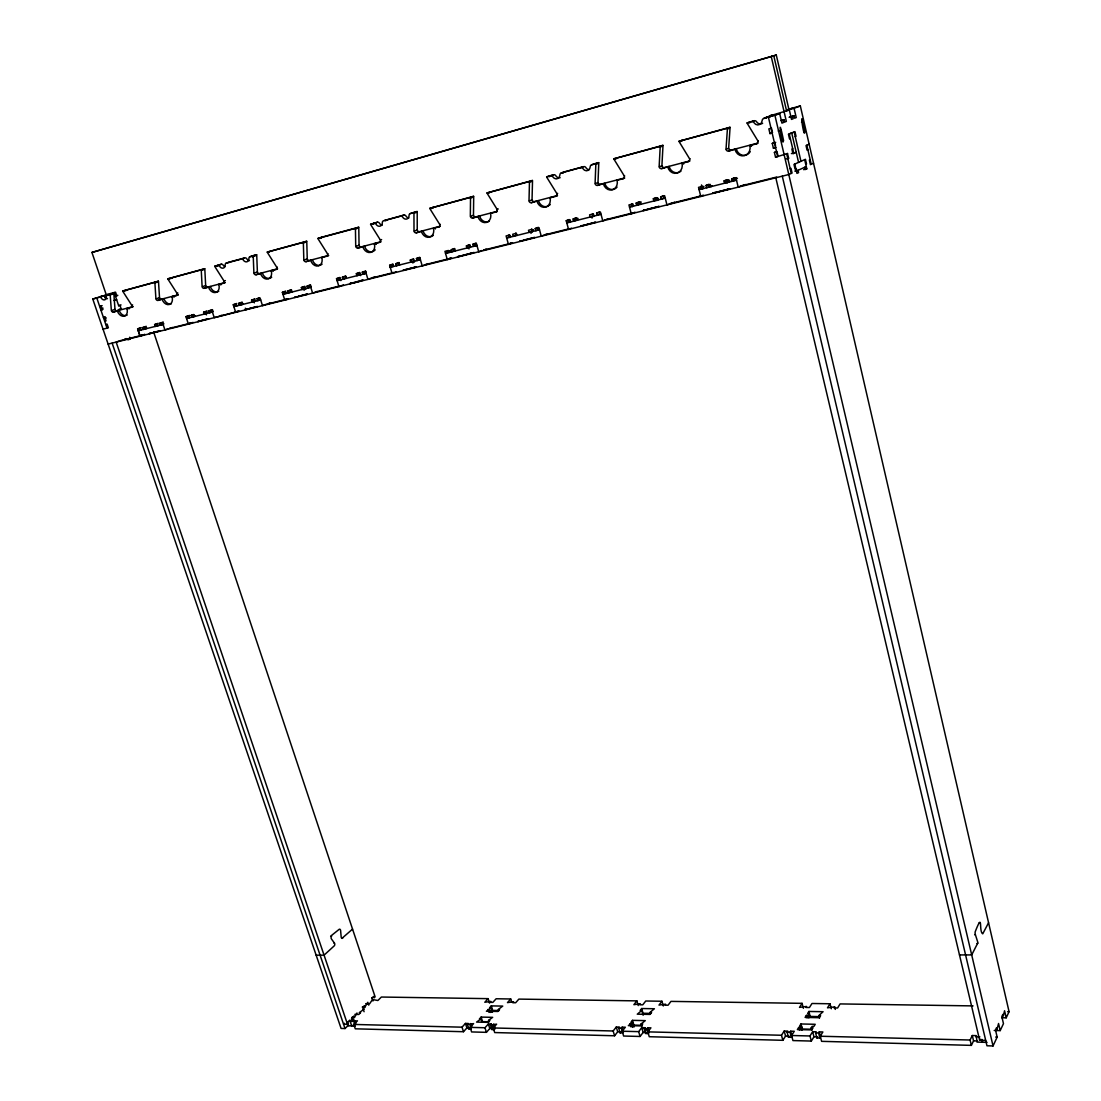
<?xml version="1.0" encoding="UTF-8"?>
<svg xmlns="http://www.w3.org/2000/svg" width="1101" height="1101" viewBox="0 0 1101 1101"><rect width="100%" height="100%" fill="white"/><g stroke="black" fill="none" stroke-linecap="round" stroke-linejoin="round"><path stroke-width="1.5" d="M497.363 211.282L475.838 216.911A2.188 1.83 72 0 1 473.471 215.273L473.691 196.941A2.202 1.83 72.9 0 0 473.595 196.308L470.43 197.409A2.202 1.844 72.8 0 1 470.526 198.029L470.333 216.415A2.202 1.83 71.9 0 0 472.687 218.053L479.582 216.085A7.693 6.455 72.1 0 0 489.353 221.246M557.01 195.661L534.467 201.566A2.23 1.899 73.4 0 1 532.044 199.887L532.512 181.114A2.243 1.913 74.5 0 0 532.416 180.481L529.361 181.541A2.257 1.913 74.4 0 1 529.457 182.188L529.003 201.015A2.243 1.913 73.3 0 0 531.439 202.694L538.499 200.671A7.858 6.73 73.6 0 0 548.573 205.901M624.198 178.073L600.499 184.28A2.285 1.996 75.5 0 1 597.994 182.573L598.765 163.292A2.298 1.996 76.6 0 0 598.683 162.631L595.751 163.677A2.312 2.009 76.5 0 1 595.834 164.338L595.077 183.674A2.298 1.996 75.3 0 0 597.595 185.381L604.848 183.316A8.037 7.046 75.7 0 0 610.188 189.207A8.037 7.046 75.7 0 0 617.069 187.074M689.226 161.063L664.481 167.531A2.34 2.078 78 0 1 661.907 165.797L662.981 146.02A2.353 2.092 79.4 0 0 662.898 145.346L660.105 146.35A2.353 2.092 79.3 0 1 660.187 147.025L659.127 166.87A2.34 2.078 77.9 0 0 661.715 168.604L669.16 166.485A8.216 7.349 78.4 0 0 680.941 171.178M757.268 143.254L731.312 150.039A2.395 2.174 81.8 0 1 728.642 148.277L730.046 127.977A2.408 2.174 83.3 0 0 729.977 127.289L727.334 128.253A2.408 2.188 83.1 0 1 727.403 128.955L726.013 149.309A2.395 2.174 81.6 0 0 728.683 151.085L736.321 148.91A8.409 7.679 82.4 0 0 742.556 155.213A8.409 7.679 82.4 0 0 750.221 151.663M959.494 954.925L971.701 954.925L977.936 942.704L975.39 934.708A2.119 0.688 86.9 0 1 975.376 931.336C983.496 910.747 978.459 931.336 982.739 933.841L988.56 922.748M782.288 176.16L986.964 1045.785L993.033 1045.95L997.162 1037.114L995.497 1029.972L996.556 1027.742L996.969 1029.531L998.552 1023.503L1000.203 1030.605L994.203 1030.481M1000.203 1030.605L1003.465 1023.641L1001.827 1016.567L1002.86 1014.393L1003.272 1016.154L1004.566 1010.759L1006.204 1017.819L1001.731 1017.737M1006.204 1017.819L1009.067 1011.695L800.331 105.93L787.697 109.522M985.698 1040.404L979.656 1040.252L980.193 1039.124M781.49 1035.257L647.856 1031.871L650.911 1027.852L647.663 1027.77L646.893 1028.774L649.26 1036.715L782.839 1040.307L781.49 1035.257L784.215 1031.031L787.765 1031.128L787.091 1032.174L788.44 1037.225L791.385 1037.293L790.036 1032.243L790.711 1031.197L794.275 1031.279L791.578 1035.504L792.94 1040.569L811.327 1041.064L809.978 1035.972L812.634 1031.72L816.254 1031.802L815.593 1032.862L816.928 1037.954L819.928 1038.037L818.593 1032.944L819.254 1031.871L822.887 1031.967L820.259 1036.234L821.607 1041.34L971.371 1045.372L973.559 1040.872L972.293 1035.532L976.284 1035.628L977 1042.097L987.06 1042.358M971.371 1045.372L970.091 1040.018L972.293 1035.532M819.928 1038.037L820.589 1036.963L819.254 1031.871M663.297 1005.97L661.935 1001.249L659.004 1005.089L665.582 1004.208L664.839 1005.172L668.046 1005.227L670.963 1001.387L802.092 1003.341L799.505 1007.374L806.551 1006.465L805.904 1007.47L809.414 1007.525L811.987 1003.493L830.016 1003.768L827.498 1007.828L834.641 1006.906L834.021 1007.924L837.6 1007.993L840.091 1003.919L973.05 1005.901M816.928 1037.954L817.589 1036.894L813.969 1036.798L811.327 1041.064M811.905 1030.288L811.244 1027.756L812.125 1026.338L813.928 1026.38L815.235 1024.288L800.936 1023.971L799.601 1026.063L801.39 1026.104L802.395 1029.889M819.502 1018.122L818.841 1015.617L823.08 1011.709L808.891 1011.461L807.597 1013.498L809.359 1013.539L808.175 1015.411L808.836 1017.916M801.156 1030.041L800.496 1027.508L801.39 1026.104M791.385 1037.293L792.059 1036.234L790.711 1031.197M800.496 1027.508L798.707 1027.467L797.372 1029.573L811.726 1029.903L813.047 1027.797L811.244 1027.756M808.175 1015.411L806.4 1015.383L805.092 1017.434L819.337 1017.709L820.63 1015.645L818.841 1015.617M788.44 1037.225L789.114 1036.165L785.563 1036.069L782.839 1040.307M641.732 1027.632L638.663 1031.637L622.203 1031.224L625.313 1027.233L622.12 1027.164L621.336 1028.155L623.62 1036.027L640.08 1036.468L643.135 1032.449L641.732 1027.632L644.966 1027.715L645.902 1030.921M647.663 1027.77L649.053 1032.6L648.296 1033.605L645.613 1033.536L644.209 1028.706L644.966 1027.715M642.062 1027.095L641.126 1023.902L645.282 1020.627L632.469 1020.352L630.942 1022.32L632.538 1022.347L633.942 1027.123M632.346 1027.095L633.873 1025.114L641.869 1025.306M623.524 1031.94L622.739 1032.944L620.097 1032.876L618.693 1028.086L619.478 1027.095L616.285 1027.027L613.161 1030.99L493.248 1027.962L494.693 1032.559L614.578 1035.78L617.702 1031.788L620.881 1031.871L620.097 1032.876M632.538 1022.347L628.368 1025.623L641.222 1025.926L642.736 1023.944L641.126 1023.902M641.759 1010.484L637.273 1014.172L650.044 1014.42L651.544 1012.466L649.934 1012.438L654.393 1008.75L641.677 1008.53L640.176 1010.457L641.759 1010.484L643.135 1015.218M638.236 1005.557L636.873 1000.878L633.887 1004.676L640.383 1003.809L639.626 1004.773L642.778 1004.814L645.75 1001.002L661.935 1001.249M102.888 307.977L102.668 309.23M491.28 1024.04L490.44 1024.976L491.886 1029.559L492.725 1028.609L491.28 1024.04L488.362 1023.971L484.977 1027.756L470.155 1027.384L471.613 1031.94L486.422 1032.339L489.807 1028.527L492.725 1028.609M493.248 1027.962L496.62 1024.164L490.44 1024.976M495.147 1028.664L494.294 1029.614L491.886 1029.559M511.662 1001.979L510.74 998.979L507.478 1002.612L513.561 1001.786L512.749 1002.708L515.64 1002.75L518.874 999.102L636.873 1000.878M480.876 1018.989L476.595 1022.086L488.17 1022.361L489.849 1020.476L488.404 1020.434L492.656 1017.338L481.123 1017.09L479.43 1018.948L480.876 1018.989L481.825 1022.003M491.046 1007.745L486.422 1011.241L497.927 1011.461L499.579 1009.617L498.147 1009.589L502.744 1006.094L491.266 1005.887L489.615 1007.718L491.046 1007.745L492.464 1012.246L491.032 1012.218M470.155 1027.384L473.581 1023.613L467.471 1024.425L468.916 1028.967L471.297 1029.022M468.916 1028.967L469.769 1028.017L466.907 1027.949L463.48 1031.72L355.279 1028.816L353.806 1024.439L357.44 1020.833L350.228 1021.577L353.971 1019.223L351.343 1019.154M467.471 1024.425L468.324 1023.49L465.462 1023.421L462.021 1027.178L353.806 1024.439M489.518 1003.094L488.115 998.648L484.812 1002.254L490.826 1001.428L490 1002.337L492.849 1002.378L496.138 998.758L510.74 998.979M352.32 1025.32L351.701 1025.939L349.746 1020.132L347.916 1021.921L348.411 1023.38L347.503 1024.288L343.553 1024.178L344.462 1023.283M351.825 1017.352L354.453 1017.407L356.985 1012.989M362.284 1007.043L364.899 1007.085L367.803 1002.309L368.766 1005.172M371.684 997.767L375.152 996.955L153.713 332.213M364.431 1008.874L359.27 1012.659L360.577 1012.686L358.788 1014.461L354.852 1014.365M103.728 295.715L92.787 299.045L341.09 1028.43L345.026 1028.54L348.522 1025.072M342.191 938.135L352.554 929.106M330.644 936.153L339.094 929.395A1.693 1.046 -88.9 0 1 340.608 930.496L341.172 936.937A1.693 1.032 -88.8 0 0 342.686 938.135M294.6 297.394L296.651 296.706M197.753 321.547L199.556 320.928M804.666 159.659L806.785 168.838L805.216 169.568L804.68 167.269M796.422 171.054L806.262 166.554M813.543 163.209L810.432 164.641L809.373 160.072L810.157 159.728M795.872 168.728L795.073 169.086L793.986 164.434L805.45 159.301L806.51 163.898L805.726 164.255M790.16 168.728L790.986 168.357L792.073 173.036L788.798 174.536L108.132 344.104M741.634 185.615L738.193 187.142L735.963 177.922L731.752 178.981L732.316 181.28L734.918 180.151L734.367 177.853L731.752 178.981M744.992 184.94L745.845 184.555L743.037 185.257M712.898 193.157L729.853 188.835M713.792 192.964L728.931 188.945M787.793 158.572L788.619 158.214L787.518 153.521L786.431 153.81M807.873 149.819L807.088 150.163L806.028 145.566L809.166 144.217M699.369 196.308L700.264 195.923M796.229 152.337L792.981 153.741L791.894 149.075L792.72 148.731M725.724 181.376L729.688 180.22M787.518 153.521L775.531 157.168L774.416 152.461L776.934 151.401M673.716 202.708L674.624 202.323L666.958 204.896L664.674 195.909L660.669 196.914L661.233 199.157L663.999 198.001L663.421 195.772L660.669 196.914M712.113 186.138L710.778 186.702L710.214 184.417L706.085 185.463L706.649 187.748L709.305 186.606L708.741 184.321L706.085 185.463M727.266 182.078L728.312 181.899L724.637 183.22L724.086 180.922L726.701 179.793L727.444 182.849M701.172 187.569L703.966 186.372M643.796 210.415C647.938 208.901 640.865 211.02 643.796 210.415L658.893 206.41M702.672 188.12L699.107 189.633L736.528 180.22M775.531 157.168L778.035 156.094L777.292 152.97M635.002 212.204L631.245 213.787L628.946 204.924L632.882 203.933L633.447 206.148M630.157 213.566L631.093 213.167M605.633 219.677L602.77 220.874L600.458 212.108L596.618 213.085L597.196 215.273L600.086 214.089L599.508 211.901L596.618 213.085M657.159 198.662L658.068 198.276L655.123 199.02M663.504 196.006L664.398 195.634M594.801 222.388L580.695 226.132L595.669 222.223L593.934 222.829M775.544 145.538L774.815 142.401L772.283 143.433L773.397 148.153L775.916 147.107M656.691 199.845L657.627 199.653L653.911 201.001L653.333 198.772L656.113 197.616L656.87 200.588M636.158 203.107L638.965 201.937L639.543 204.153L636.736 205.323L636.158 203.107L640.108 202.102L640.686 204.332M638.511 203.203L641.277 202.061M567.744 229.132L568.722 228.719M571.488 228.196L568.556 229.407L566.231 220.751L569.176 219.553L569.946 222.443M790.353 138.602L789.541 138.946L788.44 134.253L794.95 131.625L796.037 136.263L795.225 136.593M775.71 142.359L772.283 143.433M782.233 140.653L783.472 140.144C776.439 106.219 782.687 151.484 783.472 140.144M803.73 131.831L804.914 131.349C798.129 98.292 804.198 142.387 804.9 131.349M544.252 234.981L541.252 236.206L538.926 227.632L535.237 228.568L535.815 230.701L538.829 229.503L538.251 227.37L535.237 228.568M593.081 215.851L593.948 215.686L590.177 217.035L589.599 214.846L593.425 213.883L594.003 216.071M576.649 219.98L573.717 221.177L573.139 219.003L576.071 217.819L576.649 219.98L573.511 220.778M532.347 238.188L534.673 237.431L520.209 241.215C517.704 241.697 524.654 239.66 520.209 241.215M712.911 193.06L715.113 192.386M569.121 220.847L570.098 220.448M756.648 143.722L757.928 143.213M735.014 149.433A8.423 7.679 82.3 0 0 744.414 155.654A8.423 7.679 82.3 0 0 749.905 145.538L751.199 145.015A8.409 7.679 82.4 0 1 751.405 146.392M532.43 230.095L533.435 229.696M481.825 250.546L478.729 251.785L476.361 243.417L472.838 244.312L473.43 246.404L476.554 245.179L475.962 243.087L472.838 244.312M749.905 145.538L756.318 143.859A2.422 2.216 83.5 0 0 757.915 140.942L758.231 140.818M485.362 249.666L486.394 249.253L484.041 249.844M532.113 231.196L532.87 231.031L529.086 232.394L528.508 230.26L532.168 229.338L532.76 231.471M659.196 206.451L657.008 207.126M460.025 255.982C447.804 259.575 485.555 249.211 470.581 253.574M771.017 128.28L768.856 128.858L769.971 133.593L772.503 132.588L771.388 127.867M471.875 253.024L458.69 256.547M728.683 151.085L730.981 150.176M779.921 130.799L781.173 130.303L778.283 131.06M801.514 122.239L802.712 121.771M726.343 149.186L728.642 148.277M447.034 259.217L450.378 258.24M451.534 257.951L447.309 259.616L444.942 251.345L448.396 250.477L448.988 252.542M402.828 270.337L415.875 266.993L403.599 270.075M667.77 167.022A8.23 7.363 78.4 0 0 676.895 173.132A8.23 7.363 78.4 0 0 682.014 163.292L683.377 162.755A8.216 7.349 78.4 0 1 683.611 164.104M470.127 246.789L466.989 248.014L466.397 245.936L469.535 244.711L470.32 247.491M688.497 161.558L689.859 161.021M682.014 163.292L688.153 161.682A2.367 2.119 79.2 0 0 689.639 158.861L689.983 158.723M455.03 250.588L451.878 251.812L451.286 249.748L454.438 248.523L455.346 250.945M391.997 272.938L393.085 272.525M661.715 168.604L664.137 167.669M396.388 271.699L392.052 273.378L389.658 265.3L392.919 264.061M414.554 260.882L410.866 262.134L410.274 260.097L412.421 259.272M659.471 166.733L661.907 165.797M371.23 278.113L367.94 279.379L365.546 271.383L362.284 272.195L362.89 274.204L366.193 272.952L365.587 270.956M420.265 259.341L417.059 260.579L416.453 258.529L419.674 257.304L422.22 265.864L428.757 263.621M374.491 277.301L375.579 276.888L372.331 277.7M789.087 110.141L776.288 55.05L771.25 56.564L786.348 121.413L784.696 122.046L784.146 119.692L783.031 120.119L783.582 122.486L781.916 123.119L779.714 113.664L764.493 117.986L770.989 116.238M789.376 117.298L794.082 115.88L794.619 118.206L796.229 117.573L794.069 108.27L800.331 105.93M623.276 178.623L624.707 178.073M349.65 283.714C378.372 275.525 352.939 283.755 349.939 283.48M399.594 264.543L396.346 265.781L395.754 263.758L399.002 262.52L399.691 264.942M360.399 281.044L362.036 280.411M339.094 286.136L340.195 285.709M603.403 183.867A8.051 7.046 75.6 0 0 612.239 189.854A8.051 7.046 75.6 0 0 617.042 180.289L618.473 179.752M390.222 266.91L391.295 266.497M343.374 284.911L338.929 286.618L336.521 278.704L339.865 277.452L340.828 280.604M393.153 266.208L390.263 267.309L420.444 259.726M358.596 275.071L356.944 275.69L356.339 273.695L359.655 272.456L360.605 275.635M317.116 291.462L312.615 293.169L310.207 285.338L307.083 286.136L307.674 288.09L311.06 286.824L310.468 284.87L307.083 286.136M597.595 185.381L600.141 184.417M617.042 180.289L622.918 178.747A2.312 2.037 76.3 0 0 624.308 175.995L624.666 175.871M294.683 297.394L296.871 296.664M362.284 272.195L364.486 271.369M295.164 297.298L307.179 294.091M773.205 115.412L768.415 117.201L777.691 156.617M788.963 109.522L793.972 107.65M342.383 277.218L345.714 275.979L346.32 277.947L342.989 279.2L342.383 277.218L345.59 276.406L346.196 278.402M757.915 140.942L747.359 123.587A2.436 2.216 84.9 0 1 747.097 122.94L751.625 121.716A2.436 2.216 84.9 0 1 754.034 122.748A4.886 4.459 85.5 0 0 762.167 120.559A2.45 2.23 85.9 0 1 763.833 118.44L779.714 113.664M285.131 299.582L286.26 299.155M337.291 280.218L338.406 279.805M595.448 183.537L597.994 182.573M340.099 279.558L337.14 280.672L366.151 273.378M749.299 122.872L749.946 122.624A2.422 2.216 85.1 0 1 749.698 121.977L747.097 122.94M305.514 288.338L301.977 289.522L301.371 287.567L304.757 286.315L305.72 289.425M245.344 308.184L245.798 309.601L247.532 308.954L245.262 309.684L257.441 306.491L249.184 308.541M536.985 201.235A7.872 6.73 73.5 0 0 545.545 207.126A7.872 6.73 73.5 0 0 550.018 197.822L551.518 197.272M771.595 115.123L769.09 116.059L789.348 110.045L791.523 119.403L793.133 118.77L792.596 116.445M265.933 304.371L262.492 305.651L260.07 297.986L257.07 298.743L257.675 300.656L259.974 299.816M763.833 118.44L765.759 117.724M268.947 303.615L270.089 303.188L267.075 303.945M556.005 196.212L557.505 195.661M416.343 266.979L414.279 267.612M236.22 311.776L237.376 311.349M531.439 202.694L534.095 201.703M550.018 197.822L555.633 196.363A2.257 1.941 74 0 0 556.927 193.68L557.67 193.404M752.272 121.482L754.213 120.766A2.422 2.216 85.1 0 1 756.607 121.784A4.872 4.445 85.8 0 0 762.635 123.284M529.388 200.877L532.044 199.887M267.529 303.972L288.173 298.825L284.76 300.105L282.351 292.371L285.765 291.104M220.64 315.657L221.81 315.23M291.38 289.687L291.985 291.627L288.572 292.894L287.967 290.953L290.251 290.113M727.403 128.955L729.385 128.225M189.111 323.515L190.28 323.088M242.757 304.014L239.289 305.294L238.669 303.394L242.151 302.114L242.757 304.014L240.293 304.633M257.07 298.743L259.368 297.903M193.115 322.387L188.395 324.107L185.973 316.689L189.51 315.409M478.013 216.663A7.707 6.455 72.1 0 0 486.339 222.443A7.707 6.455 72.1 0 0 490.523 213.388L492.078 212.823M197.919 321.52L199.997 320.804M496.303 211.846L497.074 211.557M255.638 300.779L252.184 302.046L251.579 300.133L255.033 298.866M212.424 309.629L213.03 311.5L209.52 312.78L208.915 310.895L211.805 310.165L214.241 317.68L239.151 311.046L235.683 312.326L233.261 304.757L236.743 303.491M168.494 328.662L164.944 329.956L162.494 322.607L159.714 323.309L160.319 325.153L163.898 323.859M171.288 327.96L172.472 327.534L169.692 328.222M472.687 218.053L475.439 217.048M490.523 213.388L495.918 211.984A2.216 1.858 72.5 0 0 497.115 209.383L498.285 208.956M236.963 305.514L233.866 306.656L260.689 299.912M140.942 335.53L144.864 334.415L140.075 336.149L137.639 328.882L141.231 327.589M208.915 310.895L211.254 310.042M470.719 216.264L473.471 215.273M150.988 333.025L149.186 333.644L151.429 332.915M689.639 158.861L679.262 141.905A2.381 2.119 80.4 0 1 679.014 141.258L729.977 127.289M207.552 313.001L204.222 314.102L203.616 312.23L207.139 310.964M679.95 141.644L682.014 140.9A2.367 2.119 80.6 0 1 681.767 140.267M119.39 340.952L116.156 342.108L347.503 1024.288M192.95 316.551L195.331 315.946L191.794 317.226L191.189 315.368L193.542 314.514M440.207 226.228L419.536 231.65A2.147 1.748 70.9 0 1 417.238 230.026L417.21 212.135A2.161 1.762 71.7 0 0 417.114 211.516L413.852 212.631A2.161 1.762 71.6 0 1 413.962 213.25L414.004 231.196A2.147 1.762 70.8 0 0 416.302 232.806L421.408 231.471A7.556 6.193 70.9 0 0 429.514 237.155A7.556 6.193 70.9 0 0 433.422 228.334L435.033 227.756A7.556 6.193 71 0 1 435.294 228.967M438.996 226.834L439.794 226.545M127.936 339.865L130.317 338.998L129.712 337.223M189.73 317.405L186.578 318.547L212.424 312.037M660.187 147.025L662.279 146.268M416.302 232.806L419.137 231.788M433.422 228.334L438.597 226.971A2.174 1.789 71.3 0 0 439.726 224.439L440.125 224.301M421.408 231.471L423.032 230.893A7.556 6.193 71 0 0 433.34 235.325M379.721 242.344L380.547 242.041M624.308 175.995L614.11 159.425A2.326 2.037 77.4 0 1 613.863 158.805L662.898 145.346M144.575 328.717L146.86 328.153L143.268 329.433L142.662 327.616L146.254 326.323M614.84 159.163L617 158.393A2.312 2.037 77.5 0 1 616.753 157.773M414.403 231.045L417.238 230.026M158.021 325.497L155.227 326.433L154.622 324.589L158.2 323.309M140.088 336.149L138.258 330.699L141.451 329.557M159.714 323.309L163.292 322.029M380.974 241.738L361.279 246.885A2.106 1.679 69.9 0 1 359.05 245.303L358.788 227.852A2.106 1.693 70.6 0 0 358.692 227.246L355.334 228.389A2.119 1.693 70.6 0 1 355.444 228.98L355.719 246.486A2.106 1.679 69.9 0 0 357.949 248.069L362.848 246.789A7.404 5.932 70 0 0 370.707 252.377A7.404 5.932 70 0 0 374.354 243.789L379.308 242.481A2.119 1.707 70.2 0 0 380.368 240.018L381.607 239.578M357.949 248.069L360.867 247.037M362.848 246.789L364.514 246.197A7.39 5.932 70 0 0 373.707 251.193M595.834 164.338L598.036 163.554M374.354 243.789L376.005 243.197A7.39 5.932 70 0 1 376.281 244.381M356.132 246.335L359.05 245.303M556.927 193.68L546.908 177.495A2.271 1.941 75 0 1 546.66 176.889L550.624 175.816A2.271 1.941 74.9 0 1 552.785 176.807A4.555 3.909 75.2 0 0 559.9 174.894A2.285 1.954 75.3 0 1 561.29 172.953L582.993 166.925M580.778 167.71A2.298 1.982 75.9 0 1 582.98 168.701A4.597 3.991 76.2 0 0 590.232 166.746A2.298 1.996 76.3 0 1 591.664 164.778L593.866 163.994M328.359 255.515L309.422 260.469A2.064 1.61 69.2 0 1 307.248 258.914L306.78 241.835A2.078 1.624 69.8 0 0 306.684 241.257L303.243 242.399A2.078 1.624 69.7 0 1 303.353 242.991L303.835 260.097A2.064 1.624 69.1 0 0 306.009 261.666L308.996 260.62M551.381 175.554L553.638 174.77A2.257 1.941 75 0 1 555.799 175.747A4.542 3.895 75.3 0 0 560.12 177.715M306.009 261.666L312.423 259.836A7.253 5.698 69.2 0 0 322.098 264.157M549.179 176.697L549.936 176.435A2.271 1.941 75.1 0 1 549.688 175.83L546.66 176.889M561.29 172.953L563.547 172.155M310.73 260.428A7.267 5.711 69.2 0 0 318.382 265.919A7.267 5.711 69.2 0 0 321.795 257.538L323.488 256.946M326.983 256.134L328.676 255.542M304.261 259.946L307.248 258.914M529.457 182.188L531.755 181.39M321.795 257.538L326.557 256.285A2.078 1.638 69.4 0 0 327.548 253.877L327.974 253.725M277.603 268.795L259.506 273.53A2.023 1.555 68.5 0 1 257.386 272.002L256.739 255.308A2.037 1.555 69.1 0 0 256.629 254.73L253.436 255.583A2.037 1.555 69 0 0 253.024 255.79A2.037 1.569 69 0 1 253.244 256.464L253.904 273.199A2.037 1.555 68.5 0 0 256.024 274.741L260.565 273.557A7.129 5.491 68.5 0 0 268.025 278.952A7.129 5.491 68.5 0 0 271.218 270.763L275.8 269.566A2.051 1.583 68.7 0 0 276.723 267.213L277.163 267.061M256.024 274.741L259.065 273.681M260.565 273.557L262.299 272.952A7.129 5.491 68.6 0 0 271.699 277.218M271.218 270.763L272.938 270.158A7.129 5.491 68.6 0 1 273.213 271.3M276.241 269.415L277.094 269.112M223.613 283.177L224.934 282.723M470.526 198.029L472.893 197.217M254.345 273.048L257.386 272.002M497.115 209.383L487.275 193.528A2.23 1.858 73.3 0 1 487.027 192.936L532.416 180.481M488.06 193.253L489.615 192.716M225.113 282.53L207.731 287.086A1.982 1.486 67.9 0 1 205.667 285.572L204.827 269.263A1.996 1.5 68.4 0 0 204.717 268.699L201.153 269.883A1.996 1.5 68.4 0 1 201.277 270.447L202.116 286.797A1.996 1.5 67.9 0 0 204.18 288.311L208.543 287.168A6.991 5.271 67.9 0 0 215.796 292.467A6.991 5.271 67.9 0 0 218.769 284.485L223.173 283.329A2.009 1.514 68.1 0 0 224.04 281.044L225.361 280.59M204.18 288.311L207.291 287.237M208.543 287.168L210.319 286.549A6.991 5.257 68 0 0 218.741 291.325M218.769 284.485L220.53 283.879A6.991 5.257 68 0 1 220.819 284.994M178.142 294.82L161.517 299.183A1.954 1.431 67.4 0 1 159.521 297.697L158.516 281.718A1.954 1.445 67.9 0 0 158.406 281.182L154.787 282.365A1.968 1.445 67.9 0 1 154.911 282.916L155.915 298.921A1.954 1.445 67.4 0 0 157.925 300.408L161.076 299.334M157.925 300.408L163.925 298.688A6.867 5.065 67.5 0 0 171.384 303.78M413.962 213.25L416.398 212.41M439.726 224.439L430.037 208.929A2.174 1.789 72 0 1 429.789 208.35L473.595 196.308M162.122 299.307A6.867 5.078 67.4 0 0 169.196 304.523A6.867 5.078 67.4 0 0 171.99 296.733L173.779 296.114A6.867 5.065 67.5 0 1 174.068 297.201M176.683 295.467L178.032 294.999M202.57 286.645L205.667 285.572M430.849 208.639L433.271 207.814A2.174 1.789 72.1 0 1 433.023 207.236M133.001 306.642L116.954 310.84A1.913 1.39 67 0 1 114.999 309.381L113.857 293.733A1.927 1.39 67.4 0 0 113.747 293.196L110.072 294.394A1.941 1.39 67.4 0 1 110.196 294.93L111.352 310.62A1.927 1.39 67 0 0 113.32 312.078L117.367 311.019A6.757 4.886 67 0 0 124.275 316.152A6.757 4.886 67 0 0 126.876 308.528L128.693 307.908A6.744 4.886 67 0 1 128.982 308.982M131.432 307.303L132.794 306.835M156.37 298.77L159.521 297.697M105.297 316.978L103.466 317.611L104.801 317.253L106.04 320.873L104.691 321.217M401.493 215.906L403.943 215.067A2.147 1.748 71.4 0 1 405.939 216.016A4.308 3.509 71.6 0 0 408.87 217.998M171.99 296.733L176.243 295.618A1.968 1.459 67.6 0 0 177.041 293.375L177.935 293.072M380.368 240.018L370.844 224.838A2.147 1.72 70.9 0 1 370.597 224.274L374.092 223.338A2.133 1.72 70.8 0 1 376.06 224.274A4.28 3.441 71 0 0 379.996 226.173A4.28 3.441 71 0 0 382.336 222.595A2.147 1.72 71 0 1 383.506 220.806L400.668 216.181A2.161 1.748 71.3 0 1 402.663 217.131A4.321 3.509 71.5 0 0 406.668 219.03A4.321 3.509 71.5 0 0 409.063 215.411A2.161 1.762 71.5 0 1 410.26 213.594L412.71 212.768M307.317 294.173L306.56 294.421M355.444 228.98L357.963 228.127M126.876 308.528L130.978 307.454A1.941 1.404 67.1 0 0 131.735 305.266L132.643 304.963M370.597 224.274L377.409 222.209A2.133 1.707 70.9 0 1 379.377 223.145A4.266 3.441 71.1 0 0 382.267 225.113M118.688 309.739L121.468 308.789M374.932 223.049L377.409 222.209M113.32 312.078L116.5 310.991M117.367 311.019L119.197 310.399A6.744 4.886 67 0 0 125.679 315.615M373.335 223.998L374.175 223.709A2.133 1.72 70.9 0 1 373.927 223.145M384.332 220.517L403.943 215.067M114.215 292.522L118.674 305.734L121.069 304.922M319.882 238.435L321.575 237.857A2.092 1.651 70.1 0 1 321.341 237.307L317.928 238.449A2.106 1.651 70 0 0 318.175 239.013L327.548 253.877M111.807 310.454L114.999 309.381M102.737 309.45L100.907 310.069L102.242 309.711L101.017 306.092L99.682 306.45L102.118 305.624M303.353 242.991L305.927 242.124M729.495 188.973L727.637 189.523M224.04 281.044L214.956 266.759A2.023 1.528 68.6 0 1 214.723 266.236L217.833 265.396A2.009 1.528 68.6 0 1 219.622 266.304A4.032 3.055 68.7 0 0 223.228 268.107A4.032 3.055 68.7 0 0 225.196 264.804A2.023 1.528 68.7 0 1 226.187 263.139L241.422 259.038A2.037 1.555 68.8 0 1 243.252 259.96A4.074 3.11 69 0 0 246.899 261.777A4.074 3.11 69 0 0 248.922 258.432A2.037 1.555 69 0 1 249.941 256.753L252.569 255.872M256.629 254.73L249.941 256.753M253.244 256.464L255.859 255.597M276.723 267.213L267.502 252.638A2.064 1.583 69.3 0 1 267.254 252.088L306.684 241.257M268.369 252.349L269.236 252.046M201.277 270.447L203.946 269.566M214.723 266.236L221.37 264.226A2.009 1.514 68.6 0 1 223.159 265.121A4.032 3.055 68.7 0 0 224.838 266.69M218.714 265.107L221.37 264.226M215.851 266.47L216.732 266.167M217.626 265.878L218.507 265.589A2.023 1.528 68.6 0 1 218.273 265.052M226.187 263.139L228.843 262.272M114.243 300.532L116.651 299.733L113.981 300.449M241.422 259.038L244.064 258.171M711.838 186.014L711.136 186.275L711.838 186.193M117.835 295.343L115.44 296.128L116.775 295.77L115.55 292.164L106.219 294.669L91.933 252.432L776.288 55.05M177.041 293.375L168.095 279.365A1.982 1.473 68 0 1 167.861 278.842L204.717 268.699M169.004 279.062L171.701 278.181M131.735 305.266L122.927 291.517A1.954 1.418 67.6 0 1 122.693 291.008L158.406 281.182M123.835 291.214L126.574 290.32M154.911 282.916L157.622 282.021M100.549 296.912L103.301 296.018A1.927 1.376 67.3 0 1 104.967 296.885A3.853 2.766 67.4 0 0 107.471 298.674M100.48 296.775L107.747 294.628L99.737 296.788M92.787 299.045L99.627 297.215A1.927 1.376 67.3 0 1 101.292 298.082A3.853 2.766 67.4 0 0 104.65 299.83A3.853 2.766 67.4 0 0 106.37 296.719A1.927 1.39 67.3 0 1 107.224 295.164L109.976 294.27M110.196 294.93L112.949 294.036M257.317 306.67L255.721 307.124M160.374 330.823L149.64 333.562M580.64 225.966L582.154 225.54M208.832 318.781L198.235 321.451M91.933 252.432L773.783 55.807L786.623 111.063M306.257 294.517L305.486 294.724M350.531 283.301L351.315 283.081M788.399 109.398L791.578 108.545M789.266 109.577L794.069 108.27M113.747 293.196L110.898 293.967A1.927 1.39 67.4 0 0 110.238 294.504M321.341 237.307L358.692 227.246M417.114 211.516L413.522 212.493A2.161 1.762 71.6 0 0 412.655 213.126M549.688 175.83L553.638 174.77M598.683 162.631L594.609 163.732A2.298 1.996 76.4 0 0 593.59 164.434M749.698 121.977L754.213 120.766M107.224 295.164L110.072 294.394M122.693 291.008L154.787 282.365M167.861 278.842L201.153 269.883M267.254 252.088L303.243 242.399M317.928 238.449L355.334 228.389M410.26 213.594L413.852 212.631M429.789 208.35L470.43 197.409M487.027 192.936L529.361 181.541M591.664 164.778L595.751 163.677M613.863 158.805L660.105 146.35M679.014 141.258L727.334 128.253M789.266 117.16L794.082 115.88M780.912 120.559L784.146 119.692M769.971 133.593L772.131 133.015M118.674 305.734L120.009 305.376L121.22 308.982L118.11 309.794M773.397 148.153L775.572 147.589M358.609 275.071L360.261 274.438M105.82 324.52L107.155 324.176L108.38 327.795L103.04 329.158M774.416 152.461L776.577 151.91M791.399 153.576L794.619 152.75M786.169 158.984L788.619 158.214M733.266 178.403L736.363 177.619M137.639 328.882L140.377 328.194L140.983 330.011M142.662 327.616L145.415 326.914L146.02 328.745M154.622 324.589L157.402 323.9L158.007 325.731M185.973 316.689L188.808 315.973L189.427 317.831M191.189 315.368L194.051 314.652L194.657 316.51M203.616 312.23L206.506 311.5L207.112 313.386M233.261 304.757L236.206 304.014L236.811 305.913M238.669 303.394L241.642 302.637L242.248 304.537M251.579 300.133L254.565 299.376L255.171 301.289M282.351 292.371L285.407 291.6L286.012 293.54M287.967 290.953L291.049 290.169L291.655 292.109M301.371 287.567L304.482 286.783L305.087 288.737M336.521 278.704L339.714 277.892L340.319 279.874M356.339 273.695L359.587 272.883L360.178 274.878M389.658 265.3L392.974 264.46L393.58 266.483M395.754 263.758L399.085 262.919M410.274 260.097L413.646 259.244M416.453 258.529L419.839 257.675M451.286 249.748L454.754 248.867M466.397 245.936L469.907 245.055L470.499 247.133M566.231 220.751L569.988 219.801L570.579 221.962M573.139 219.003L576.924 218.053L577.502 220.228M653.333 198.772L657.338 197.753L657.903 199.997M724.086 180.922L728.256 179.862L728.821 182.16M447.157 251.441L450.075 250.698M574.887 219.25L578.08 218.438M734.339 179.05L737.45 178.266M284.457 293.389L287.512 292.618L282.957 294.297L310.812 287.292M446.318 252.638L449.759 251.771L445.533 253.409L476.967 245.509M508.373 237.018L510.768 236.412L506.694 238.036L539.518 229.779M568.24 221.948L570.745 221.329L566.809 222.911L601.036 214.31M630.694 206.231L633.295 205.584L629.538 207.139L665.252 198.152M210.621 312.106L213.03 311.5M363.481 273.626L366.193 272.952M731.436 181.032L734.918 180.151M138.258 330.699L163.113 324.437M794.812 171.109L798.032 170.311L798.569 172.623L796.959 173.366L794.798 164.077M124.963 338.929L126.298 338.599M803.592 169.637L806.785 168.838M510.121 243.335L512.515 242.743L508.442 244.381L506.102 235.917L509.708 235.008L510.3 237.128M545.243 234.582L547.706 233.963M606.596 219.278L609.156 218.645M119.775 340.801L143.667 334.855M152.956 332.53L159.094 331.002M170.063 328.277L190.363 323.212M201.593 320.405L207.979 318.822M298.33 296.293L305.706 294.449M315.987 291.889L340.622 285.751M372.84 277.713L393.69 272.525M425.426 264.612L450.474 258.363M483.477 250.133L511.497 243.156M523.25 240.224L533.861 237.568M545.848 234.582L569.891 228.595M607.215 219.292L632.483 212.988M646.837 209.41L658.384 206.534M669.697 203.713L703.456 195.29L700.786 196.46L698.529 187.363L702.644 186.33L703.209 188.601M740.78 185.986L776.645 177.055M979.05 923.037L979.794 923.023M974.633 934.708L975.39 934.708M333.933 943.089L334.429 943.089A1.707 1.046 -88.5 0 1 334.222 945.869L324.066 955.159L316.138 955.159M976.972 943.406L977.729 943.392M488.115 998.648L381.373 997.038L377.891 1000.506L372.537 999.543L369.592 1003.768L365.67 1003.699M1007.58 1011.668L1009.067 1011.695M499.235 1010.512L492.684 1010.388L491.266 1005.887M650.994 1013.415L643.039 1013.25L641.677 1008.53M810.212 1016.443L819.667 1016.622M489.147 1021.769L482.555 1021.618L481.123 1017.09M811.795 1029.229L802.271 1029.008L800.936 1023.971M618.693 1028.086L621.336 1028.155M644.209 1028.706L646.893 1028.774M787.091 1032.174L790.036 1032.243M815.593 1032.862L818.593 1032.944M975.734 1036.743L979.89 1036.853M995.662 1037.073L997.162 1037.114M791.578 1035.504L809.978 1035.972M820.259 1036.234L970.091 1040.018M643.135 1032.449L646.37 1032.532M973.559 1040.872L977.55 1040.968M355.362 1026.022L347.751 1025.829L346.774 1022.939M334.429 943.089L331.387 938.864A1.707 1.06 -88.7 0 1 331.635 936.153M96.792 297.972L107.045 328.126M112.137 343.113L345.026 1028.54M354.453 1017.407L353.971 1015.962L352.155 1017.737L353.146 1020.641M354.783 1020.778L355.774 1023.669M353.889 1021.673L354.866 1024.577M104.526 295.674L105.613 298.88M364.899 1007.085L364.417 1005.653L362.642 1007.401L364.087 1011.723M373.005 1000.974L372.055 998.112L373.803 996.391L374.285 997.809M205.997 313.468L206.451 314.858M462.021 1027.178L463.48 1031.72M470.705 1023.545L471.668 1026.572M469.852 1024.48L470.815 1027.508M465.462 1023.421L466.907 1027.949M253.918 301.413L254.359 302.844M489.518 1009.424L490.468 1012.438M493.702 1024.095L494.666 1027.137M488.087 1009.397L489.037 1012.411M492.849 1025.045L493.812 1028.086M488.362 1023.971L489.807 1028.527M484.977 1027.756L486.422 1032.339M303.683 288.889L304.124 290.347M616.285 1027.027L617.702 1031.788M613.161 1030.99L614.578 1035.78M622.12 1027.164L623.056 1030.343M413.494 258.859L414.444 262.107M638.663 1031.637L640.08 1036.468M412.49 261.515L412.93 263.043M632.469 1020.352L633.873 1025.114M631.506 1023.682L632.442 1026.875M629.91 1023.655L630.845 1026.834M468.558 247.408L468.998 248.964M516.933 235.463L516.355 233.329L512.722 234.252L513.314 236.371L516.355 235.16L515.777 233.04M509.157 234.706L509.942 237.527M531.535 229.063L532.306 231.898M530.613 231.788L531.054 233.398M784.215 1031.031L785.563 1036.069M798.707 1027.467L799.381 1029.999M808.891 1011.461L810.35 1017.283M812.634 1031.72L813.969 1036.798M806.4 1015.383L807.061 1017.875M802.092 1003.341L803.4 1008.296M592.503 213.677L593.274 216.58M591.636 216.443L592.063 218.081M830.016 1003.768L831.31 1008.75M631.781 203.754L632.538 206.699M834.641 1006.906L835.287 1009.411M701.502 184.94L702.245 187.927M701.213 186.234L701.956 189.248M775.806 177.77L979.656 1040.252M774.939 115.44L993.033 1045.95M981.872 1039.385L982.546 1042.234M793.793 153.397L789.266 133.923L791.715 132.932L798.569 162.384M786.692 153.879L791.261 173.407M794.151 131.941L800.964 161.31M806.827 145.236L811.217 164.283M106.302 318.038A1.431 0.963 71.3 0 1 105.696 317.666M788.385 109.605A2.367 2.174 88.4 0 1 789.5 108.848M385.722 220.861A2.133 1.72 71.1 0 1 386.809 219.677M375.166 249.803A7.39 5.932 70 0 1 374.491 250.574M270.97 251.468A2.051 1.583 69.3 0 1 270.736 250.932M252.432 257.262A2.037 1.555 69 0 1 252.679 256.175M249.459 260.662A4.06 3.11 69 0 1 246.762 258.79A2.023 1.541 68.9 0 0 244.945 257.882L229.724 261.969A2.009 1.528 68.7 0 0 228.98 262.561M171.632 278.058A1.982 1.473 68.1 0 1 171.467 277.658M127.179 315.037A6.744 4.886 67 0 1 126.464 315.409M765.25 118.247A2.436 2.23 86.1 0 1 766.392 117.477M589.131 169.733A4.583 3.977 76.4 0 1 585.925 167.655A2.285 1.982 76 0 0 583.723 166.664L564.29 171.894A2.271 1.954 75.4 0 0 563.753 172.141M563.01 173.187A2.271 1.954 75.4 0 1 563.299 172.596M550.266 204.401A7.858 6.73 73.6 0 1 549.482 205.24"/></g></svg>
